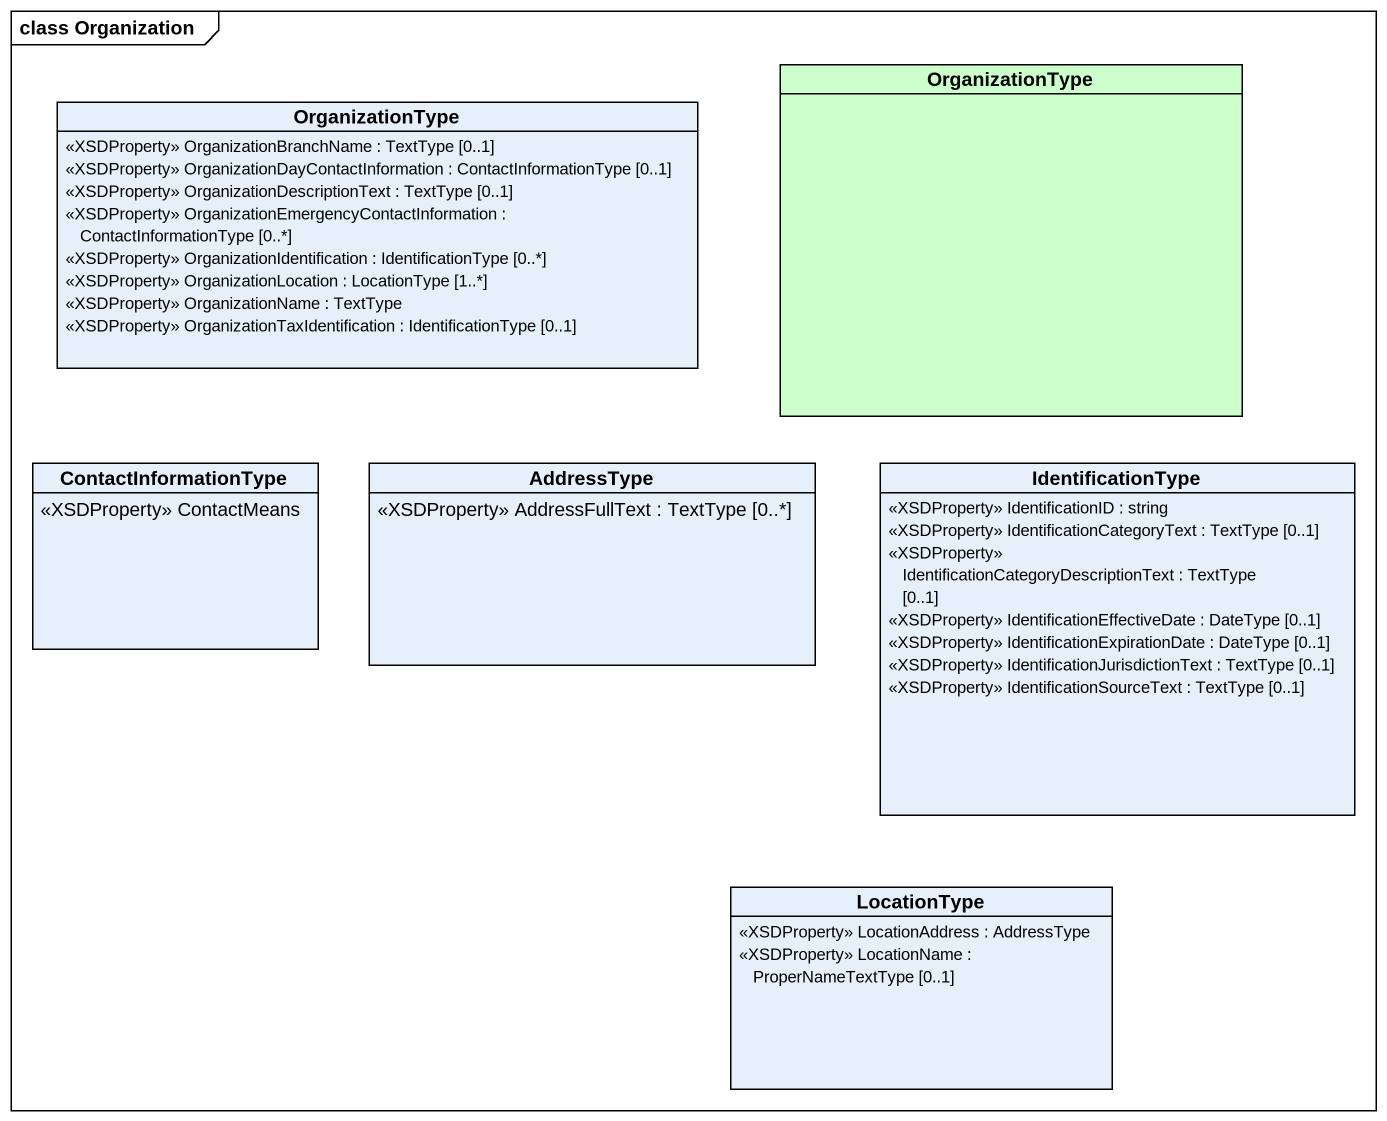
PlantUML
@startuml
mainframe class Organization
hide circle
hide empty members
class OrganizationType #CCFFCC
class "OrganizationType" as OrganizationType_2 {
  <<XSDProperty>> OrganizationBranchName : TextType [0..1]
  <<XSDProperty>> OrganizationDayContactInformation : ContactInformationType [0..1]
  <<XSDProperty>> OrganizationDescriptionText : TextType [0..1]
  <<XSDProperty>> OrganizationEmergencyContactInformation : ContactInformationType [0..*]
  <<XSDProperty>> OrganizationIdentification : IdentificationType [0..*]
  <<XSDProperty>> OrganizationLocation : LocationType [1..*]
  <<XSDProperty>> OrganizationName : TextType
  <<XSDProperty>> OrganizationTaxIdentification : IdentificationType [0..1]
}
class ContactInformationType {
  <<XSDProperty>> ContactMeans
}
class AddressType {
  <<XSDProperty>> AddressFullText : TextType [0..*]
}
class IdentificationType {
  <<XSDProperty>> IdentificationID : string
  <<XSDProperty>> IdentificationCategoryText : TextType [0..1]
  <<XSDProperty>> IdentificationCategoryDescriptionText : TextType [0..1]
  <<XSDProperty>> IdentificationEffectiveDate : DateType [0..1]
  <<XSDProperty>> IdentificationExpirationDate : DateType [0..1]
  <<XSDProperty>> IdentificationJurisdictionText : TextType [0..1]
  <<XSDProperty>> IdentificationSourceText : TextType [0..1]
}
class LocationType {
  <<XSDProperty>> LocationAddress : AddressType
  <<XSDProperty>> LocationName : ProperNameTextType [0..1]
}
@enduml
